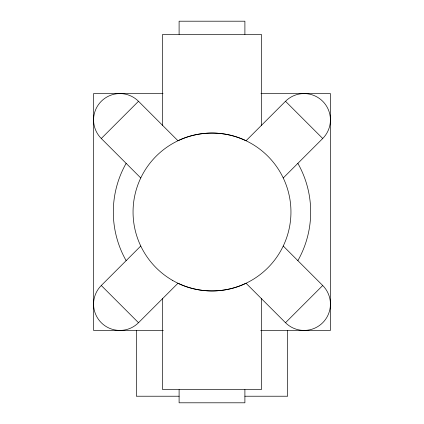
<?xml version="1.0" encoding="UTF-8"?>
<svg xmlns="http://www.w3.org/2000/svg" width="424" height="424" viewBox="0 0 424 424"><rect width="100%" height="100%" fill="white"/><g stroke="black" fill="none" stroke-linecap="round" stroke-linejoin="round"><path stroke-width="0.64" d="M140.757 177.974L101.283 138.5L138.5 101.283L177.974 140.757C199.132 130.507 224.868 130.507 246.026 140.757L285.5 101.283A26.32 26.32 0 0 1 322.717 101.283A26.32 26.32 0 0 1 322.717 138.5L283.243 177.974M283.243 246.026L322.717 285.5A26.32 26.32 0 0 1 322.717 322.717A26.32 26.32 0 0 1 285.5 322.717L246.026 283.243C224.868 293.493 199.132 293.493 177.974 283.243L138.5 322.717A26.32 26.32 0 0 1 101.283 322.717A26.32 26.32 0 0 1 101.283 285.5L140.757 246.026M285.5 322.717L322.717 285.5M163.039 93.572L93.572 93.572L93.572 330.429L163.314 330.429M260.961 93.572L330.429 93.572L330.429 330.429L260.686 330.429M179.103 396.223L136.337 396.223L136.337 330.429M244.897 396.223L287.663 396.223L287.663 330.429M285.5 101.283L322.717 138.5M101.283 285.5L138.5 322.717M261.343 125.435L261.343 34.36L162.657 34.36L162.657 125.435M261.343 298.565L261.343 389.64L162.657 389.64L162.657 298.565M244.897 34.36L244.897 21.2L179.103 21.2L179.103 34.36M244.897 389.64L244.897 402.8L179.103 402.8L179.103 389.64M101.283 138.5A26.32 26.32 0 0 1 101.283 101.283A26.32 26.32 0 0 1 138.5 101.283M297.865 163.351A98.691 98.691 0 0 1 297.865 260.649M126.135 260.649A98.691 98.691 0 0 1 126.135 163.351M172.526 280.375A78.954 78.954 0 0 0 290.954 212A78.954 78.954 0 0 0 172.526 143.625A78.954 78.954 0 0 0 172.526 280.375"/></g></svg>
